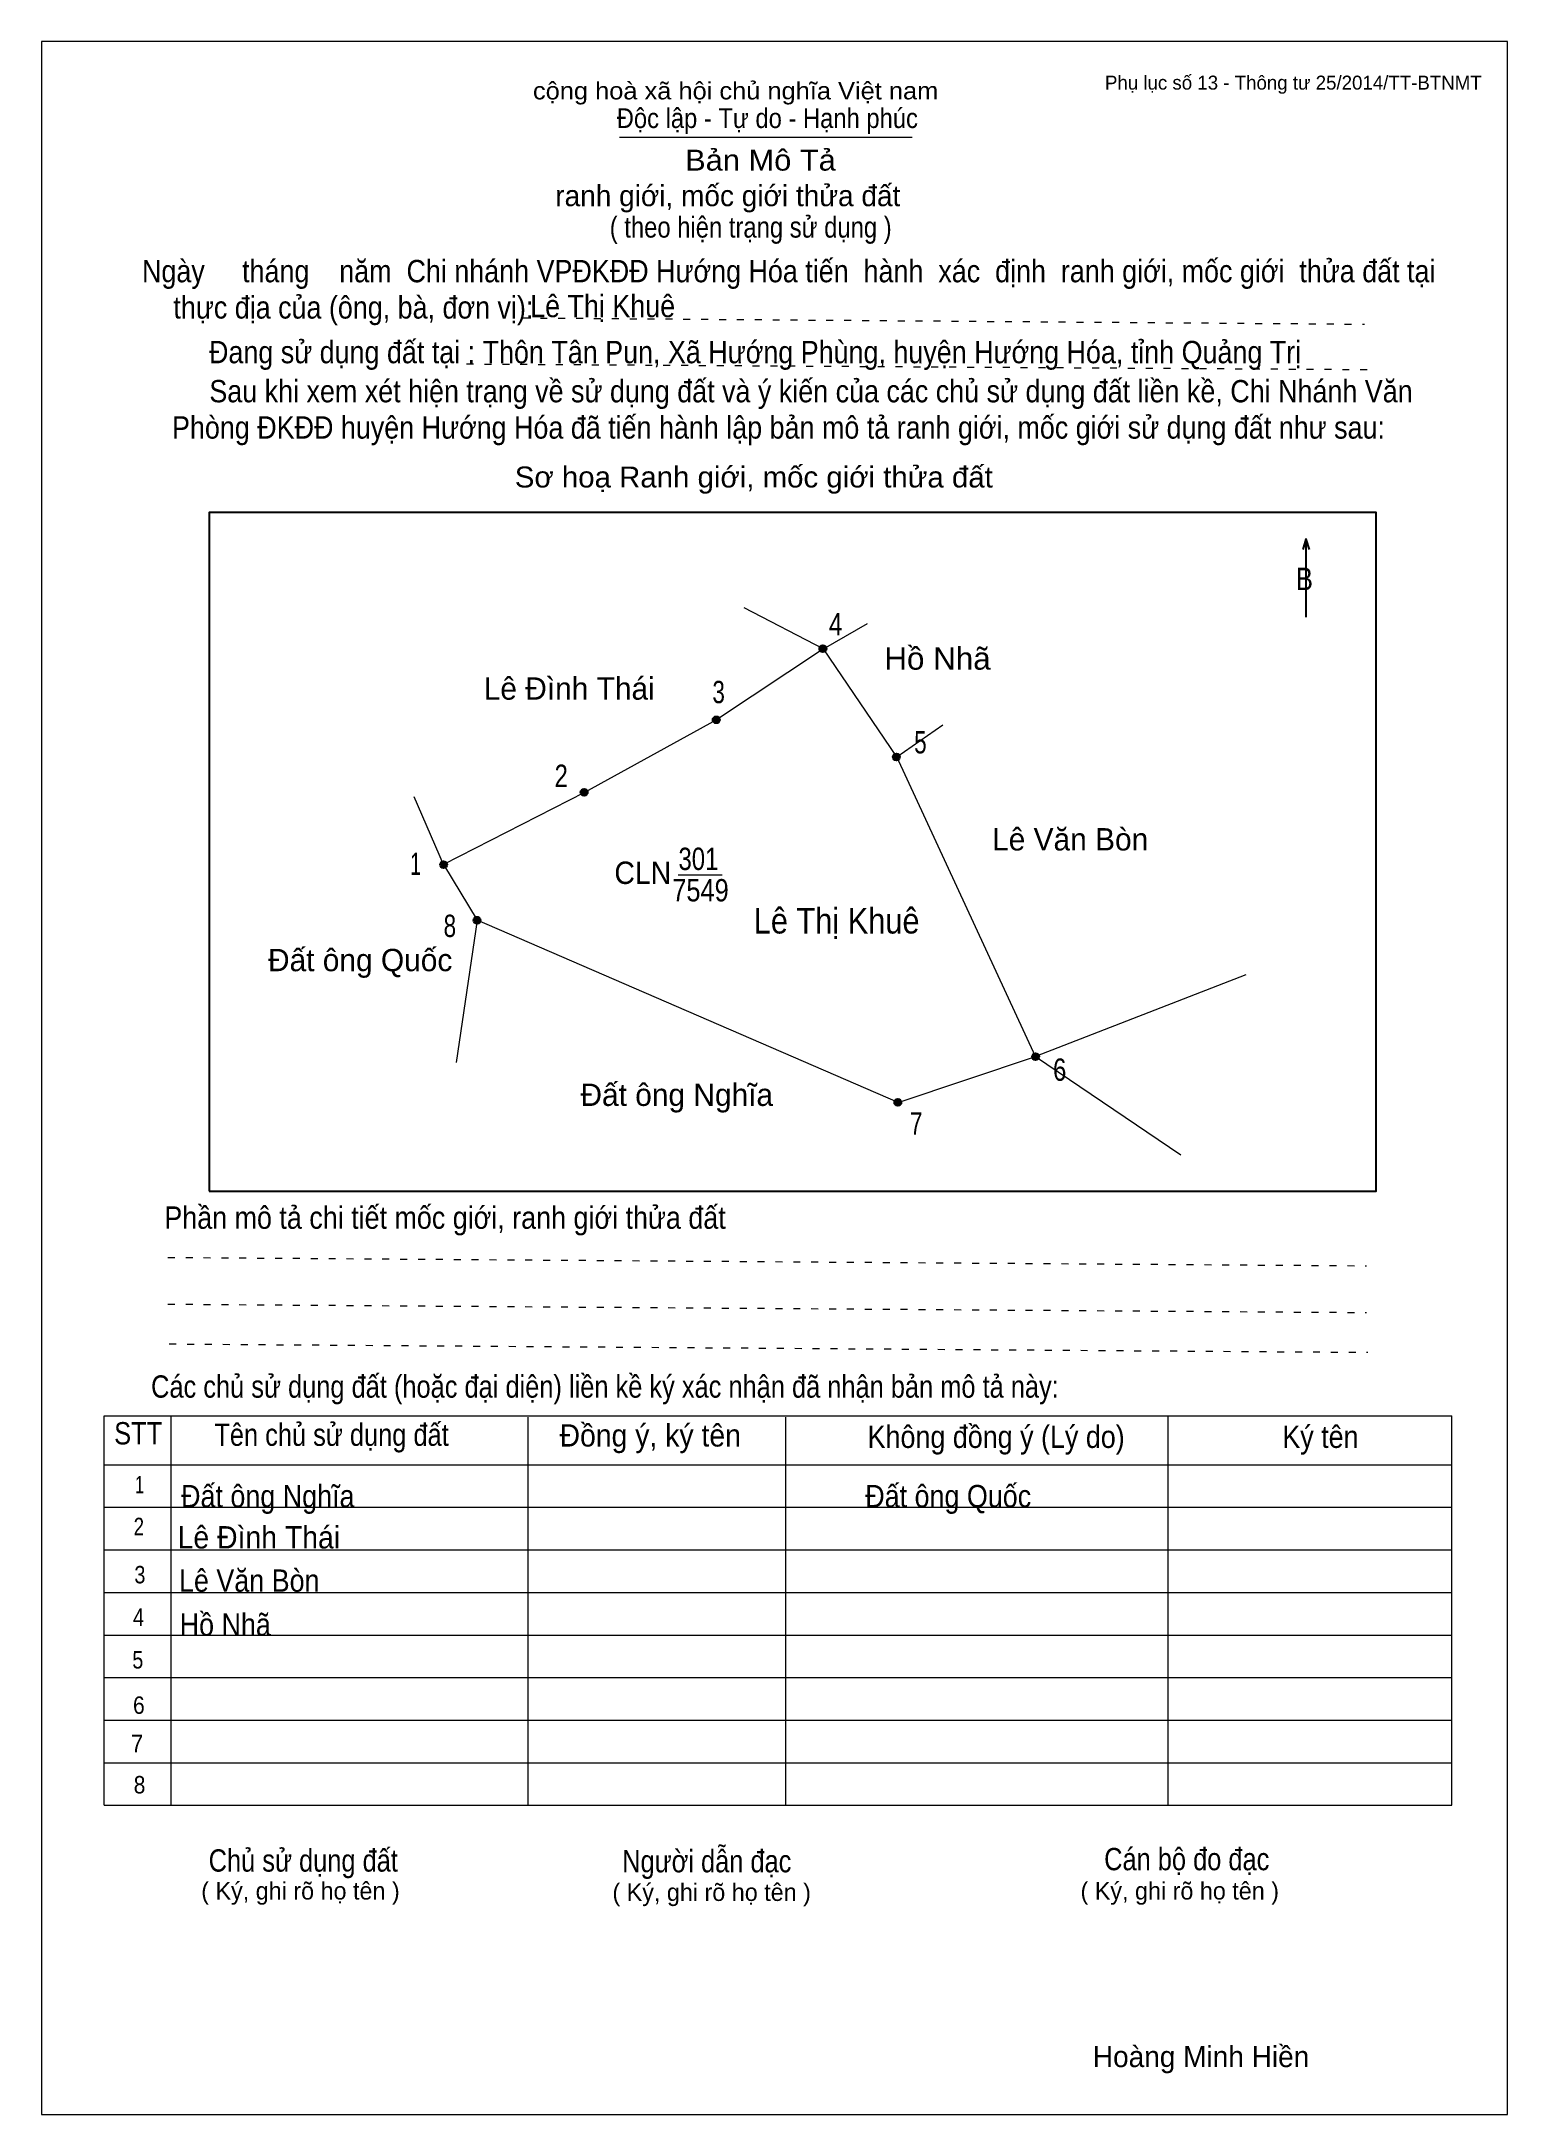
# Model space of a CAD drawing. Header units: centimetres. Extents: x 0 to 21, y 0 to 29.7.
import ezdxf
from ezdxf.enums import TextEntityAlignment as Align

# ---------------------------------------------------------------- set-up
doc = ezdxf.new("R2010")
doc.units = ezdxf.units.CM
doc.header["$LTSCALE"] = 0.13
doc.linetypes.add('DOTTED', pattern=[1.5, 0.3, -1.2])
for name, color, linetype, lineweight in [('1', 7, 'Continuous', 13), ('13', 7, 'Continuous', 13), ('32', 7, 'Continuous', 25), ('6', 7, 'Continuous', 13), ('62', 7, 'Continuous', 13)]:
    doc.layers.add(name, color=color, linetype=linetype, lineweight=lineweight)
for name, color, linetype in [('2', 7, 'Continuous'), ('33', 7, 'Continuous'), ('34', 7, 'Continuous'), ('63', 7, 'Continuous')]:
    doc.layers.add(name, color=color, linetype=linetype)

msp = doc.modelspace()

# ---------------------------------------------------------------- hatches: boundary and pattern name
at = {"layer": '32'}
for points in [[(11.2429, 21.0003, 1), (11.1429, 21.0003, 1)], [(9.715, 19.9813, 1), (9.615, 19.9813, 1)], [(12.2954, 19.4505, 1), (12.1954, 19.4505, 1)], [(7.8235, 18.9441, 1), (7.7235, 18.9441, 1)], [(5.81, 17.9068, 1), (5.71, 17.9068, 1)], [(6.289, 17.1106, 1), (6.189, 17.1106, 1)], [(14.29, 15.1568, 1), (14.19, 15.1568, 1)], [(12.3167, 14.5003, 1), (12.2167, 14.5003, 1)]]:
    msp.add_hatch(color=256, dxfattribs=at).paths.add_polyline_path(points)

# ---------------------------------------------------------------- linework, layer by layer
at = {"layer": '1'}
msp.add_lwpolyline([(21, 0), (21, 29.7), (0, 29.7), (0, 0)], close=True, dxfattribs=at)
at = {"layer": '13'}
msp.add_line((9.12, 17.76), (9.75, 17.76), dxfattribs=at)
at = {"layer": '32'}
for centre in [(11.1929, 21.0003), (9.665, 19.9813), (12.2454, 19.4505), (7.7735, 18.9441), (5.76, 17.9068), (6.239, 17.1106), (14.24, 15.1568), (12.2667, 14.5003)]:
    msp.add_circle(centre, 0.05, dxfattribs=at)
at = {"layer": '6'}
for p, q in [((12.25, 19.45), (11.2, 21)), ((5.76, 17.91), (5.34, 18.88)), ((5.76, 17.91), (6.24, 17.11)), ((17.25, 16.33), (14.24, 15.16)), ((12.27, 14.5), (14.24, 15.16)), ((14.24, 15.16), (16.32, 13.75))]:
    msp.add_line(p, q, dxfattribs=at)
for points in [[(10.06, 21.59), (11.2, 21), (11.83, 21.36)], [(11.2, 21), (9.67, 19.98), (7.78, 18.94), (5.76, 17.91)], [(14.24, 15.16), (12.25, 19.45), (12.91, 19.91)], [(12.27, 14.5), (6.24, 17.11), (5.94, 15.07)]]:
    msp.add_lwpolyline(points, dxfattribs=at)
at = {"layer": '62'}
for p, q in [((8.28, 28.33), (12.47, 28.33)), ((0.9, 10.01), (20.2, 10.01)), ((0.9, 4.43), (0.9, 10.01)), ((1.86, 4.43), (1.86, 10.01)), ((6.97, 4.43), (6.97, 9.99)), ((10.66, 4.43), (10.66, 9.99)), ((16.14, 4.43), (16.14, 10.01)), ((20.2, 4.43), (20.2, 10.01)), ((0.9, 9.31), (20.2, 9.31)), ((0.9, 8.7), (20.2, 8.7)), ((0.9, 8.09), (20.2, 8.09)), ((0.9, 7.48), (20.2, 7.48)), ((0.9, 6.87), (20.2, 6.87)), ((0.9, 6.26), (20.2, 6.26)), ((0.9, 5.65), (20.2, 5.65)), ((0.9, 5.04), (20.2, 5.04)), ((0.9, 4.43), (20.2, 4.43))]:
    msp.add_line(p, q, dxfattribs=at)
at = {"layer": '62', "linetype": 'DOTTED'}
for p, q in [((6.89, 25.74), (18.95, 25.65)), ((6.09, 25.08), (19.04, 25)), ((1.81, 12.28), (18.98, 12.16)), ((1.81, 11.61), (18.98, 11.49)), ((1.83, 11.04), (19, 10.92))]:
    msp.add_line(p, q, dxfattribs=at)
at = {"layer": '62', "lineweight": 25}
for p, q in [((18.11, 22.58), (18.11, 21.45)), ((18.11, 22.57), (18.07, 22.42)), ((18.11, 22.57), (18.16, 22.42))]:
    msp.add_line(p, q, dxfattribs=at)
msp.add_lwpolyline([(2.4, 13.23), (19.12, 13.23), (19.12, 22.95), (2.4, 22.95)], close=True, dxfattribs=at)

# ---------------------------------------------------------------- texts
at = {"layer": '2', "width": 0.9}
msp.add_text('Lê Thị Khuê', height=0.366, dxfattribs=at).set_placement((11.39, 16.92), align=Align.CENTER)
at = {"layer": '32'}
for s, width, p in [('4', 0.8, (11.375, 21.19)), ('3', 0.75, (9.7, 20.22)), ('5', 0.75, (12.59, 19.5)), ('2', 0.8, (7.445, 19.02)), ('1', 0.65, (5.36, 17.76)), ('8', 0.75, (5.85, 16.87)), ('6', 0.8, (14.585, 14.81)), ('7', 0.75, (12.53, 14.04))]:
    msp.add_text(s, height=0.32, dxfattribs=dict(at, width=width)).set_placement(p, align=Align.CENTER)
at = {"layer": '33'}
for s, width, p in [('Hồ Nhã', 1.05, (12.835, 20.7)), ('301', 0.8, (9.41, 17.83)), ('7549', 0.85, (9.44, 17.38))]:
    msp.add_text(s, height=0.32, dxfattribs=dict(at, width=width)).set_placement(p, align=Align.CENTER)
for s, p in [('Lê Đình Thái', (7.56, 20.27)), ('Lê Văn Bòn', (14.735, 18.11)), ('Đất ông Quốc', (4.565, 16.38)), ('Đất ông Nghĩa', (9.1, 14.45))]:
    msp.add_text(s, height=0.32, dxfattribs=at).set_placement(p, align=Align.CENTER)
at = {"layer": '33', "width": 0.95}
msp.add_text('CLN', height=0.32, dxfattribs=at).set_placement((9.02, 17.63), align=Align.RIGHT)
at = {"layer": '34'}
for s, width, p in [('Lê Thị Khuê', 0.9, (7, 25.75)), ('Đất ông Nghĩa', 0.9, (2, 8.7)), ('Đất ông Quốc', 0.9, (11.8, 8.7)), ('Lê Đình Thái', 0.95, (1.95, 8.11)), ('Lê Văn Bòn', 0.9, (1.97, 7.49)), ('Hồ Nhã', 0.9, (1.98, 6.86))]:
    msp.add_text(s, height=0.32, dxfattribs=dict(at, width=width)).set_placement(p)
at = {"layer": '62'}
for s, height, width, p in [('cộng hoà xã hội chủ nghĩa Việt nam', 0.2474, 1.1, (7.04, 28.87)), ('Độc lập - Tự do - Hạnh phúc', 0.2828, 0.9, (8.24, 28.46)), ('Bản Mô Tả', 0.3, 1.1, (9.22, 27.85)), ('( theo hiện trạng sử dụng )', 0.3, 0.85, (8.14, 26.89)), ('Ngày     tháng    năm  Chi nhánh VPĐKĐĐ Hướng Hóa tiến  hành  xác  định  ranh giới, mốc giới  thửa đất tại ', 0.32, 0.9, (1.44, 26.25)), ('thực địa của (ông, bà, đơn vị): ', 0.32, 0.9, (1.89, 25.73)), ('Đang sử dụng đất tại : Thôn Tân Pun, Xã Hướng Phùng, huyện Hướng Hóa, tỉnh Quảng Trị', 0.32, 0.9, (2.4, 25.09)), ('     Sau khi xem xét hiện trạng về sử dụng đất và ý kiến của các chủ sử dụng đất liền kề, Chi Nhánh Văn ', 0.32, 0.9, (1.87, 24.53)), ('Phòng ĐKĐĐ huyện Hướng Hóa đã tiến hành lập bản mô tả ranh giới, mốc giới sử dụng đất như sau:', 0.32, 0.9, (1.87, 24.01)), ('Sơ hoạ Ranh giới, mốc giới thửa đất', 0.3, 1.05, (6.78, 23.31)), ('B', 0.32, 0.85, (17.97, 21.84)), ('Phần mô tả chi tiết mốc giới, ranh giới thửa đất ', 0.32, 0.9, (1.76, 12.69)), ('Các chủ sử dụng đất (hoặc đại diện) liền kề ký xác nhận đã nhận bản mô tả này:', 0.32, 0.85, (1.57, 10.27))]:
    msp.add_text(s, height=height, dxfattribs=dict(at, width=width)).set_placement(p)
msp.add_text('ranh giới, mốc giới thửa đất', height=0.3, dxfattribs=at).set_placement((7.36, 27.34))
for s, height, width, p in [('STT', 0.32, 0.85, (1.385, 9.6)), ('Tên chủ sử dụng đất', 0.32, 0.85, (4.155, 9.58)), ('Đồng ý, ký tên', 0.32, 0.95, (8.72, 9.57)), ('Không đồng ý (Lý do)', 0.32, 0.9, (13.675, 9.55)), ('Ký tên', 0.32, 0.9, (18.32, 9.55)), ('1', 0.25, 0.7, (1.405, 8.9)), ('2', 0.25, 0.8, (1.395, 8.3)), ('3', 0.25, 0.85, (1.41, 7.61)), ('4', 0.25, 0.85, (1.39, 7)), ('5', 0.25, 0.85, (1.38, 6.39)), ('6', 0.25, 0.9, (1.395, 5.74)), ('7', 0.25, 0.95, (1.37, 5.19)), ('8', 0.25, 0.9, (1.405, 4.6)), ('Người dẫn đạc', 0.32, 0.85, (9.53, 3.47)), ('Chủ sử dụng đất', 0.32, 0.85, (3.75, 3.48)), ('Cán bộ đo đạc', 0.32, 0.85, (16.405, 3.5))]:
    msp.add_text(s, height=height, dxfattribs=dict(at, width=width)).set_placement(p, align=Align.CENTER)
for p in [(3.71, 3.08), (9.6, 3.06), (16.305, 3.08)]:
    msp.add_text('( Ký, ghi rõ họ tên )', height=0.25, dxfattribs=at).set_placement(p, align=Align.CENTER)
at = {"layer": '63'}
msp.add_text('Phụ lục số 13 - Thông tư 25/2014/TT-BTNMT', height=0.2, dxfattribs=at).set_placement((20.63, 29.01), align=Align.RIGHT)
msp.add_text('Hoàng Minh Hiền', height=0.3, dxfattribs=at).set_placement((16.61, 0.68), align=Align.CENTER)

doc.saveas('drawing.dxf')
